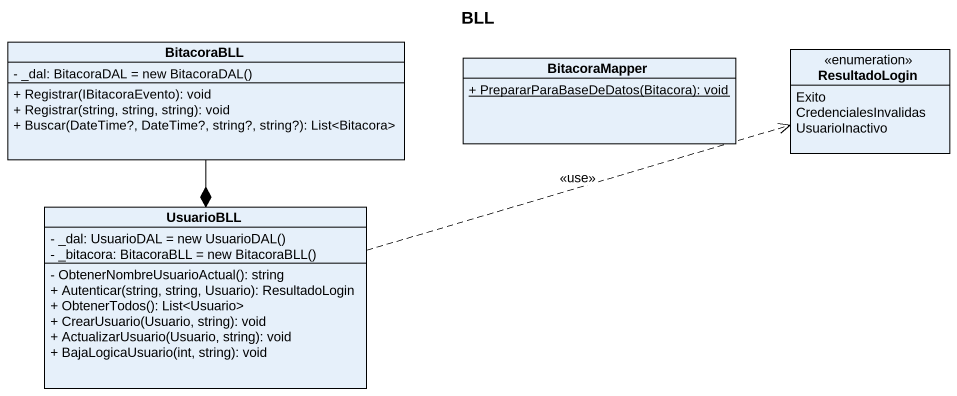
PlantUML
@startuml
title BLL
hide circle
hide empty members
skinparam classAttributeIconSize 0
class BitacoraBLL {
  {field} - _dal: BitacoraDAL = new BitacoraDAL()
  + Registrar(IBitacoraEvento): void
  + Registrar(string, string, string): void
  + Buscar(DateTime?, DateTime?, string?, string?): List<Bitacora>
}
class BitacoraMapper {
  {static} + PrepararParaBaseDeDatos(Bitacora): void
}
enum ResultadoLogin {
  Exito
  CredencialesInvalidas
  UsuarioInactivo
}
class UsuarioBLL {
  {field} - _dal: UsuarioDAL = new UsuarioDAL()
  {field} - _bitacora: BitacoraBLL = new BitacoraBLL()
  - ObtenerNombreUsuarioActual(): string
  + Autenticar(string, string, Usuario): ResultadoLogin
  + ObtenerTodos(): List<Usuario>
  + CrearUsuario(Usuario, string): void
  + ActualizarUsuario(Usuario, string): void
  + BajaLogicaUsuario(int, string): void
}
BitacoraBLL --* UsuarioBLL
UsuarioBLL .right.> ResultadoLogin : <<use>>
@enduml
